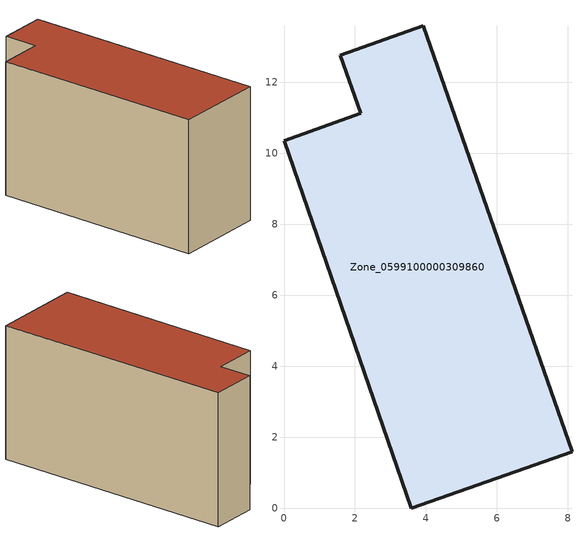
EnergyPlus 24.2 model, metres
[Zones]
Zone_0599100000309860
 floor ground (C_G): 8.12,1.59 3.59,0 0,10.36 2.16,11.12 1.59,12.76 3.92,13.59 z0
 wall outside (C_F): 3.59,0 8.12,1.59 3.92,13.59 1.59,12.76 2.16,11.12 0,10.36 3.59,0 z0:6.99
 roof outside (C_R): 0,10.36 3.59,0 8.12,1.59 3.92,13.59 1.59,12.76 2.16,11.12 z6.99
[BUILDING]
Pand.0599100000309860: North Axis=0; Terrain=City; Loads Convergence Tolerance Value=0.04; Temperature Convergence Tolerance Value=0.4; Solar Distribution=FullExterior; Maximum Number of Warmup Days=25; Minimum Number of Warmup Days=1
[Site:Location]
Rotterdam.The.Hague.AP_ZH_NLD Design_Conditions: Latitude=51.96; Longitude=4.45; Time Zone=1; Elevation=-4.5
[SITE:GROUNDTEMPERATURE:BUILDINGSURFACE]
18, 18, 18, 18, 18, 18, 18, 18, 18, 18, 18, 18
[MATERIAL] Thermal Absorptance=0.9; Solar Absorptance=0.7; Visible Absorptance=0.7
Name | Roughness | Thickness | Conductivity | Density | Specific Heat
G.TI.1992-2005 | MediumSmooth | 0.15 | 0.06 | 540 | 1210
F.TI.1992-2005 | Rough | 0.3 | 0.12 | 1920 | 840
R.TI.1992-2005 | MediumRough | 0.2 | 0.08 | 1500 | 1000
[CONSTRUCTION]
C_G: G.TI.1992-2005
C_F: F.TI.1992-2005
C_R: R.TI.1992-2005
[ZONE]
Zone_0599100000309860: Type=1; Multiplier=1; Ceiling Height=Autocalculate; Volume=Autocalculate; Floor Area=autocalculate; Part of Total Floor Area=Yes
[ZONEINFILTRATION:DESIGNFLOWRATE]
Infil_Zone_0599100000309860: Zone or ZoneList or Space or SpaceList=Zone_0599100000309860; Schedule=AlwaysOn; Design Flow Rate Calculation Method=Flow/Area; Flow Rate per Floor Area=0.0015; Constant Term Coefficient=1; Temperature Term Coefficient=0; Velocity Term Coefficient=0; Velocity Squared Term Coefficient=0
[HVACTEMPLATE:ZONE:IDEALLOADSAIRSYSTEM]
Zone_0599100000309860: Maximum Heating Supply Air Temperature=50; Minimum Cooling Supply Air Temperature=13; Maximum Heating Supply Air Humidity Ratio=0.0156; Minimum Cooling Supply Air Humidity Ratio=0.0077; Heating Limit=NoLimit; Cooling Limit=NoLimit; Dehumidification Control Type=ConstantSensibleHeatRatio; Cooling Sensible Heat Ratio=0.7; Dehumidification Setpoint=60; Humidification Control Type=None; Humidification Setpoint=30; Outdoor Air Method=None; Outdoor Air Flow Rate per Person=0.00944; Outdoor Air Flow Rate per Zone Floor Area=0; Outdoor Air Flow Rate per Zone=0; Demand Controlled Ventilation Type=None; Outdoor Air Economizer Type=NoEconomizer; Heat Recovery Type=None; Sensible Heat Recovery Effectiveness=0.7; Latent Heat Recovery Effectiveness=0.65
[ZONECONTROL:THERMOSTAT]
ThermostatControl_Zone_0599100000309860: Zone or ZoneList=Zone_0599100000309860; Control Type Schedule=DualSetpointControlType; Control 1=Thermostat_Zone_0599100000309860; Temperature Difference Between Cutout And Setpoint=0
[THERMOSTATSETPOINT:DUALSETPOINT]
Thermostat_Zone_0599100000309860: Heating Setpoint Temperature Schedule=HeatingSetpoint_Zone_0599100000309860; Cooling Setpoint Temperature Schedule=CoolingSetpoint_Zone_0599100000309860
[SCHEDULE:COMPACT]
HeatingSetpoint_Zone_0599100000309860: Through: 12/31, For: AllDays, Until: 24:00, 21
CoolingSetpoint_Zone_0599100000309860: Through: 12/31, For: AllDays, Until: 24:00, 24
DualSetpointControlType: Through: 12/31, For: AllDays, Until: 24:00, 4
AlwaysOn: Through: 12/31, For: AllDays, Until: 24:00, 1
